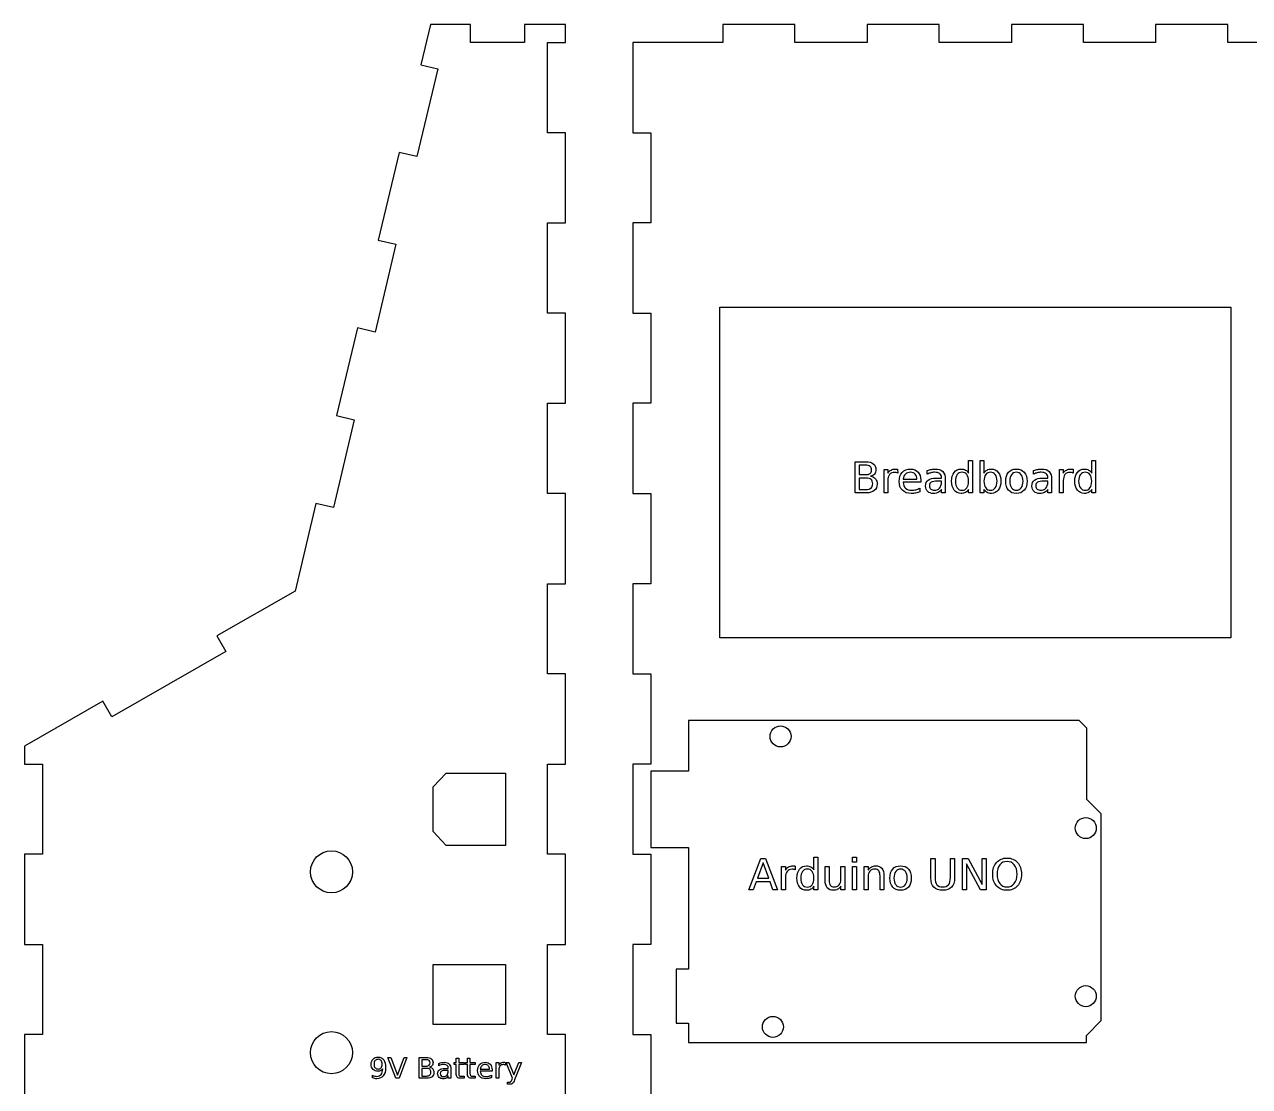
# Model space of a CAD drawing. Extents: x 106 to 417, y -126 to 436.
# Drawn here: x 106 to 309.7, y 259.4 to 436 of the extents above; entities that cross this region are included whole.
import ezdxf

# ---------------------------------------------------------------- set-up
doc = ezdxf.new("R2010")
doc.units = 0
doc.layers.add('Layer_1', color=7, linetype='CONTINUOUS')

msp = doc.modelspace()

# ---------------------------------------------------------------- linework, layer by layer
at = {"layer": 'Layer_1', "color": 7}
for p, q in [((173.473648, 435.991502), (171.874778, 429.290103)), ((180.13629, 435.987368), (173.473648, 435.991502)), ((173.473648, 435.991502), (173.473648, 435.991502)), ((180.13629, 432.987551), (180.13629, 435.987368)), ((195.957029, 435.987368), (189.136256, 435.987368)), ((189.136256, 435.987368), (189.136256, 432.987551)), ((195.957029, 432.987551), (195.957029, 435.987368)), ((222.136308, 435.987368), (222.136308, 432.987551)), ((234.13661, 435.987368), (222.136308, 435.987368)), ((222.136308, 435.987368), (222.136308, 435.987368)), ((234.13661, 432.987551), (234.13661, 435.987368)), ((258.136178, 435.987368), (246.136395, 435.987368)), ((246.136395, 435.987368), (246.136395, 432.987551)), ((258.136178, 432.987551), (258.136178, 435.987368)), ((282.136264, 435.987368), (270.136484, 435.987368)), ((270.136484, 435.987368), (270.136484, 432.987551)), ((282.136264, 432.987551), (282.136264, 435.987368)), ((306.136354, 435.987368), (294.136574, 435.987368)), ((294.136574, 435.987368), (294.136574, 432.987551)), ((306.136354, 432.987551), (306.136354, 435.987368)), ((189.136256, 432.987551), (180.13629, 432.987551)), ((192.956696, 417.987434), (192.956696, 432.987551)), ((192.956696, 432.987551), (195.957029, 432.987551)), ((222.136308, 432.987551), (207.13619, 432.987551)), ((207.13619, 432.987551), (207.13619, 417.987434)), ((246.136395, 432.987551), (234.13661, 432.987551)), ((270.136484, 432.987551), (258.136178, 432.987551)), ((294.136574, 432.987551), (282.136264, 432.987551)), ((321.136456, 432.987551), (306.136354, 432.987551)), ((174.729384, 428.612625), (171.199885, 414.033153)), ((171.874778, 429.290103), (174.729384, 428.612625)), ((195.957029, 417.987434), (192.956696, 417.987434)), ((195.957029, 402.987316), (195.957029, 417.987434)), ((207.13619, 417.987434), (210.136526, 417.987434)), ((210.136526, 417.987434), (210.136526, 402.987316)), ((168.2812, 414.726651), (164.816293, 400.132194)), ((171.199885, 414.033153), (168.2812, 414.726651)), ((192.956696, 387.987198), (192.956696, 402.987316)), ((192.956696, 402.987316), (195.957029, 402.987316)), ((210.136526, 402.987316), (207.13619, 402.987316)), ((207.13619, 402.987316), (207.13619, 387.987198)), ((167.735497, 399.439211), (164.27059, 384.844755)), ((164.816293, 400.132194), (167.735497, 399.439211)), ((195.957029, 387.987198), (192.956696, 387.987198)), ((195.957029, 372.987596), (195.957029, 387.987198)), ((207.13619, 387.987198), (210.136526, 387.987198)), ((210.136526, 387.987198), (210.136526, 372.987596)), ((161.351905, 385.537736), (157.887001, 370.943277)), ((164.27059, 384.844755), (161.351905, 385.537736)), ((192.956696, 357.98748), (192.956696, 372.987596)), ((192.956696, 372.987596), (195.957029, 372.987596)), ((210.136526, 372.987596), (207.13619, 372.987596)), ((207.13619, 372.987596), (207.13619, 357.98748)), ((157.887001, 370.943277), (160.805686, 370.250296)), ((160.805686, 370.250296), (157.340782, 355.65584)), ((195.957029, 357.98748), (192.956696, 357.98748)), ((195.957029, 342.987362), (195.957029, 357.98748)), ((207.13619, 357.98748), (210.136526, 357.98748)), ((210.136526, 357.98748), (210.136526, 342.987362)), ((154.422097, 356.348821), (150.957709, 341.755396)), ((157.340782, 355.65584), (154.422097, 356.348821)), ((192.956696, 327.987244), (192.956696, 342.987362)), ((192.956696, 342.987362), (195.957029, 342.987362)), ((210.136526, 342.987362), (207.13619, 342.987362)), ((207.13619, 342.987362), (207.13619, 327.987244)), ((150.957709, 341.755396), (137.94145, 334.302621)), ((137.94145, 334.302621), (139.431798, 331.699161)), ((139.431798, 331.699161), (120.466031, 320.838843)), ((195.957029, 327.987244), (192.956696, 327.987244)), ((195.957029, 312.987126), (195.957029, 327.987244)), ((207.13619, 327.987244), (210.136526, 327.987244)), ((210.136526, 327.987244), (210.136526, 312.987126)), ((118.975683, 323.442301), (105.957871, 315.987975)), ((120.466031, 320.838843), (118.975683, 323.442301)), ((231.730039, 319.332991), (231.730039, 319.332991)), ((105.957871, 315.987975), (105.95684, 312.987126)), ((105.95684, 312.987126), (108.957172, 312.987126)), ((108.957172, 312.987126), (108.957172, 297.987524)), ((192.956696, 297.987524), (192.956696, 312.987126)), ((192.956696, 312.987126), (195.957029, 312.987126)), ((210.136526, 312.987126), (207.13619, 312.987126)), ((207.13619, 312.987126), (207.13619, 297.987524)), ((173.956822, 309.199243), (176.1324, 311.462155)), ((176.1324, 311.462155), (185.957123, 311.462155)), ((176.1324, 311.462155), (176.1324, 311.462155)), ((185.957123, 311.462155), (185.957123, 299.461854)), ((173.956822, 301.759387), (173.956822, 309.199243)), ((282.511444, 304.086377), (282.511444, 304.086377)), ((176.1324, 299.461854), (173.956822, 301.759387)), ((108.957172, 297.987524), (105.95684, 297.987524)), ((105.95684, 297.987524), (105.95684, 282.987406)), ((157.021938, 298.552865), (157.021938, 298.552865)), ((185.957123, 299.461854), (176.1324, 299.461854)), ((195.957029, 297.987524), (192.956696, 297.987524)), ((195.957029, 282.987406), (195.957029, 297.987524)), ((207.13619, 297.987524), (210.136526, 297.987524)), ((210.136526, 297.987524), (210.136526, 282.987406)), ((105.95684, 282.987406), (108.957172, 282.987406)), ((108.957172, 282.987406), (108.957172, 267.987288)), ((192.956696, 267.987288), (192.956696, 282.987406)), ((192.956696, 282.987406), (195.957029, 282.987406)), ((210.136526, 282.987406), (207.13619, 282.987406)), ((207.13619, 282.987406), (207.13619, 267.987288)), ((173.956822, 279.674432), (185.957123, 279.674432)), ((173.956822, 269.674007), (173.956822, 279.674432)), ((173.956822, 279.674432), (173.956822, 279.674432)), ((185.957123, 279.674432), (185.957123, 269.674007)), ((282.511444, 276.133045), (282.511444, 276.133045)), ((185.957123, 269.674007), (173.956822, 269.674007)), ((230.460349, 271.021728), (230.460349, 271.021728)), ((108.957172, 267.987288), (105.95684, 267.987288)), ((105.95684, 267.987288), (105.95684, 252.98717)), ((157.021938, 268.487518), (157.021938, 268.487518)), ((195.957029, 267.987288), (192.956696, 267.987288)), ((195.957029, 252.98717), (195.957029, 267.987288)), ((207.13619, 267.987288), (210.136526, 267.987288)), ((210.136526, 267.987288), (210.136526, 252.98717))]:
    msp.add_line(p, q, dxfattribs=at)
at = {"layer": 'Layer_1', "color": 5}
for p, q in [((221.636457, 388.987368), (306.636457, 388.987368)), ((221.636457, 333.987368), (221.636457, 388.987368)), ((306.636457, 388.987368), (306.636457, 333.987368)), ((244.13646, 363.258828), (245.923628, 363.258828)), ((244.13646, 358.087818), (244.13646, 363.258828)), ((263.00909, 361.378148), (263.00909, 363.477028)), ((263.00909, 363.477028), (263.646375, 363.477028)), ((263.646375, 363.477028), (263.646375, 358.087818)), ((264.934798, 358.087818), (264.934798, 363.477028)), ((264.934798, 363.477028), (265.575546, 363.477028)), ((265.575546, 363.477028), (265.575546, 361.378148)), ((283.499176, 361.378148), (283.499176, 363.477028)), ((283.499176, 363.477028), (284.136461, 363.477028)), ((284.136461, 363.477028), (284.136461, 358.087818)), ((244.836088, 362.683888), (244.836088, 361.125308)), ((245.871675, 362.683888), (244.836088, 362.683888)), ((244.836088, 361.125308), (245.871675, 361.125308)), ((248.947266, 358.087798), (248.947266, 361.966918)), ((248.947266, 361.966918), (249.588014, 361.966918)), ((249.588014, 361.966918), (249.588014, 361.364268)), ((251.215861, 362.025838), (251.219324, 361.371218)), ((256.14789, 361.201428), (256.14789, 361.790218)), ((263.00909, 361.378148), (263.00909, 361.378148)), ((270.964757, 362.060458), (270.964757, 362.060458)), ((270.964757, 361.520148), (270.964757, 361.520148)), ((273.839464, 361.201428), (273.839464, 361.790218)), ((278.123818, 358.087798), (278.123818, 361.966918)), ((278.123818, 361.966918), (278.764566, 361.966918)), ((278.764566, 361.966918), (278.764566, 361.364268)), ((280.392413, 362.025838), (280.395876, 361.371218)), ((283.499176, 361.378148), (283.499176, 361.378148)), ((244.836088, 360.557298), (244.836088, 358.662758)), ((245.958263, 360.557298), (244.836088, 360.557298)), ((249.588014, 360.131268), (249.588014, 358.087798)), ((255.060349, 359.874988), (252.130226, 359.874988)), ((252.151007, 360.370268), (254.423065, 360.373728)), ((254.911419, 358.887838), (254.911419, 358.285188)), ((255.060349, 360.186698), (255.060349, 359.874988)), ((255.060349, 360.186638), (255.060349, 360.186698)), ((257.609488, 360.536518), (258.503072, 360.536518)), ((258.503072, 360.037768), (257.869251, 360.037768)), ((258.503072, 360.536518), (258.503072, 360.598818)), ((258.503072, 359.895768), (258.503072, 360.037768)), ((258.503072, 358.087818), (258.503072, 358.676608)), ((259.140357, 360.300998), (259.140357, 358.087818)), ((259.140357, 360.300948), (259.140357, 360.300998)), ((260.837474, 360.023918), (260.837474, 360.023918)), ((267.743699, 360.023918), (267.743699, 360.023918)), ((275.301062, 360.536518), (276.194646, 360.536518)), ((276.194646, 360.037768), (275.560825, 360.037768)), ((276.194646, 360.536518), (276.194646, 360.598818)), ((276.194646, 359.895768), (276.194646, 360.037768)), ((276.194646, 358.087818), (276.194646, 358.676608)), ((276.831931, 360.300998), (276.831931, 358.087818)), ((276.831931, 360.300948), (276.831931, 360.300998)), ((278.764566, 360.131268), (278.764566, 358.087798)), ((281.327559, 360.023918), (281.327559, 360.023918)), ((245.992898, 358.087818), (244.13646, 358.087818)), ((244.836088, 358.662758), (245.958263, 358.662758)), ((249.588014, 358.087798), (248.947266, 358.087798)), ((259.140357, 358.087818), (258.503072, 358.087818)), ((263.00909, 358.087818), (263.00909, 358.669688)), ((263.646375, 358.087818), (263.00909, 358.087818)), ((265.575546, 358.087818), (264.934798, 358.087818)), ((265.575546, 358.669688), (265.575546, 358.087818)), ((276.831931, 358.087818), (276.194646, 358.087818)), ((278.764566, 358.087798), (278.123818, 358.087798)), ((283.499176, 358.087818), (283.499176, 358.669688)), ((284.136461, 358.087818), (283.499176, 358.087818)), ((306.636457, 333.987368), (221.636457, 333.987368)), ((216.42035, 320.226568), (216.42135, 311.816748)), ((281.43278, 320.226568), (216.42035, 320.226568)), ((282.70817, 318.951198), (281.43278, 320.226568)), ((282.70817, 307.091968), (282.70817, 318.951198)), ((216.42135, 311.816748), (210.13645, 311.816748)), ((210.13645, 311.816748), (210.13645, 299.107448)), ((285.07081, 304.729838), (282.70817, 307.091968)), ((285.07081, 270.330908), (285.07081, 304.729838)), ((210.13645, 299.107448), (216.42289, 299.107448)), ((216.42289, 299.107448), (216.42589, 278.883358)), ((226.462625, 292.087818), (228.436822, 297.258828)), ((228.831662, 296.569588), (227.882662, 293.996208)), ((228.436822, 297.258828), (229.229964, 297.258828)), ((229.784125, 293.996208), (228.831662, 296.569588)), ((229.229964, 297.258828), (231.200698, 292.087818)), ((231.900325, 292.087798), (231.900325, 295.966918)), ((231.900325, 295.966918), (232.541074, 295.966918)), ((232.541074, 295.966918), (232.541074, 295.364268)), ((234.16892, 296.025838), (234.172384, 295.371218)), ((237.275682, 295.378148), (237.275682, 297.477028)), ((237.275682, 297.477028), (237.912967, 297.477028)), ((237.912967, 297.477028), (237.912967, 292.087818)), ((239.159829, 293.618688), (239.159829, 295.966938)), ((239.159829, 295.966938), (239.797113, 295.966938)), ((239.797113, 295.966938), (239.797113, 293.642928)), ((240.763431, 296.060458), (240.763431, 296.060458)), ((241.77131, 293.767618), (241.77131, 295.966938)), ((241.77131, 295.966938), (242.408595, 295.966938)), ((242.408595, 295.966938), (242.408595, 292.087818)), ((243.72819, 297.477028), (244.365475, 297.477028)), ((243.72819, 296.670028), (243.72819, 297.477028)), ((244.365475, 296.670028), (243.72819, 296.670028)), ((243.72819, 295.966938), (244.365475, 295.966938)), ((243.72819, 292.087818), (243.72819, 295.966938)), ((244.365475, 297.477028), (244.365475, 296.670028)), ((244.365475, 295.966938), (244.365475, 292.087818)), ((245.671216, 292.087818), (245.671216, 295.966938)), ((245.671216, 295.966938), (246.311964, 295.966938)), ((246.311964, 295.966938), (246.311964, 295.364288)), ((251.701175, 296.060458), (251.701175, 296.060458)), ((251.701175, 295.520148), (251.701175, 295.520148)), ((256.740571, 297.258828), (257.443662, 297.258828)), ((256.740571, 294.030838), (256.740571, 297.258828)), ((257.443662, 297.258828), (257.443662, 294.117428)), ((259.996264, 294.117428), (259.996264, 297.258828)), ((259.996264, 297.258828), (260.699355, 297.258828)), ((260.699355, 297.258828), (260.699355, 294.030838)), ((262.015487, 297.258828), (262.957559, 297.258828)), ((262.015487, 292.087818), (262.015487, 297.258828)), ((264.987172, 292.087818), (262.694333, 296.413728)), ((262.694333, 296.413728), (262.694333, 292.087818)), ((262.957559, 297.258828), (265.250399, 292.932908)), ((265.250399, 292.932908), (265.250399, 297.258828)), ((265.250399, 297.258828), (265.929245, 297.258828)), ((265.929245, 297.258828), (265.929245, 292.087818)), ((269.420457, 297.352338), (269.420457, 297.352338)), ((269.420457, 296.784328), (269.420457, 296.784328)), ((227.882662, 293.996208), (229.784125, 293.996208)), ((232.541074, 294.131268), (232.541074, 292.087798)), ((235.104066, 294.023918), (235.104066, 294.023918)), ((237.275682, 295.378148), (237.275682, 295.378148)), ((239.159829, 293.618688), (239.159829, 293.618688)), ((246.311964, 294.280218), (246.311964, 292.087818)), ((248.282697, 292.087818), (248.282697, 294.408368)), ((248.919982, 294.429148), (248.919982, 292.087818)), ((248.919982, 294.429148), (248.919982, 294.429148)), ((227.200351, 292.087818), (226.462625, 292.087818)), ((227.671388, 293.414338), (227.200351, 292.087818)), ((230.002326, 293.414338), (227.671388, 293.414338)), ((230.473362, 292.087818), (230.002326, 293.414338)), ((231.200698, 292.087818), (230.473362, 292.087818)), ((232.541074, 292.087798), (231.900325, 292.087798)), ((237.275682, 292.087818), (237.275682, 292.669688)), ((237.912967, 292.087818), (237.275682, 292.087818)), ((241.77131, 292.087818), (241.77131, 292.683538)), ((242.408595, 292.087818), (241.77131, 292.087818)), ((244.365475, 292.087818), (243.72819, 292.087818)), ((246.311964, 292.087818), (245.671216, 292.087818)), ((248.919982, 292.087818), (248.282697, 292.087818)), ((262.694333, 292.087818), (262.015487, 292.087818)), ((265.929245, 292.087818), (264.987172, 292.087818)), ((216.42589, 278.883358), (214.38983, 278.883358)), ((214.38983, 278.883358), (214.38983, 269.863238)), ((214.38983, 269.863238), (216.42692, 269.863238)), ((216.42692, 269.863238), (216.42745, 266.655678)), ((282.6043, 267.864398), (285.07081, 270.330908)), ((282.6043, 266.655678), (282.6043, 267.864398)), ((216.42745, 266.655678), (282.6043, 266.655678)), ((167.728006, 260.715278), (166.402424, 264.187368)), ((166.402424, 264.187368), (166.893122, 264.187368)), ((166.893122, 264.187368), (167.993122, 261.264108)), ((167.993122, 261.264108), (169.095448, 264.187368)), ((169.58382, 264.187368), (168.260564, 260.715278)), ((169.095448, 264.187368), (169.58382, 264.187368)), ((171.604751, 264.187368), (172.804751, 264.187368)), ((171.604751, 260.715278), (171.604751, 264.187368)), ((172.074518, 263.801318), (172.074518, 262.754808)), ((172.769867, 263.801318), (172.074518, 263.801318)), ((174.87917, 262.805998), (174.87917, 263.201348)), ((177.451266, 262.987368), (177.451266, 263.319928)), ((177.451266, 263.319928), (177.76522, 263.319928)), ((177.76522, 262.987368), (177.451266, 262.987368)), ((177.76522, 263.319928), (177.76522, 264.059458)), ((177.76522, 264.059458), (178.195449, 264.059458)), ((177.76522, 261.573408), (177.76522, 262.987368)), ((178.195449, 264.059458), (178.195449, 263.319928)), ((178.195449, 263.319928), (179.076845, 263.319928)), ((179.076845, 262.987368), (178.195449, 262.987368)), ((178.195449, 262.987368), (178.195449, 261.573408)), ((179.076845, 263.319928), (179.076845, 262.987368)), ((179.321035, 262.987368), (179.321035, 263.319928)), ((179.321035, 263.319928), (179.634988, 263.319928)), ((179.634988, 262.987368), (179.321035, 262.987368)), ((179.634988, 263.319928), (179.634988, 264.059458)), ((179.634988, 264.059458), (180.065217, 264.059458)), ((179.634988, 261.573408), (179.634988, 262.987368)), ((180.065217, 264.059458), (180.065217, 263.319928)), ((180.065217, 263.319928), (180.946612, 263.319928)), ((180.946612, 262.987368), (180.065217, 262.987368)), ((180.065217, 262.987368), (180.065217, 261.573408)), ((180.946612, 263.319928), (180.946612, 262.987368)), ((184.425682, 260.715288), (184.425682, 263.319938)), ((184.425682, 263.319938), (184.855915, 263.319938)), ((184.855915, 263.319938), (184.855915, 262.915288)), ((185.948934, 263.359428), (185.951263, 262.919928)), ((187.15126, 260.757118), (186.097772, 263.319908)), ((186.097772, 263.319908), (186.55126, 263.319908)), ((186.55126, 263.319908), (187.365214, 261.282698)), ((187.365214, 261.282698), (188.179167, 263.319908)), ((188.632656, 263.319908), (187.488473, 260.473408)), ((188.179167, 263.319908), (188.632656, 263.319908)), ((163.855912, 260.787368), (163.855912, 261.215278)), ((164.790796, 262.259458), (164.790796, 262.259458)), ((172.074518, 262.754808), (172.769867, 262.754808)), ((172.074518, 262.373408), (172.074518, 261.101318)), ((172.828007, 262.373408), (172.074518, 262.373408)), ((172.074518, 261.101318), (172.828007, 261.101318)), ((175.860565, 262.359458), (176.460565, 262.359458)), ((176.460565, 262.024528), (176.034984, 262.024578)), ((176.460565, 262.359458), (176.460565, 262.401358)), ((176.460565, 261.929228), (176.460565, 262.024528)), ((176.460565, 260.715278), (176.460565, 261.110618)), ((176.888472, 262.201338), (176.888472, 262.201318)), ((176.888472, 262.201318), (176.888472, 260.715278)), ((178.637313, 261.073408), (179.076848, 261.073408)), ((179.076848, 261.073408), (179.076848, 260.715278)), ((180.507081, 261.073408), (180.946616, 261.073408)), ((180.946616, 261.073408), (180.946616, 260.715278)), ((183.739635, 261.915278), (181.772193, 261.915278)), ((181.786147, 262.247828), (183.311728, 262.250158)), ((183.639635, 261.252508), (183.639635, 260.847858)), ((183.739635, 262.124578), (183.739635, 261.915278)), ((183.739635, 262.124578), (183.739635, 262.124578)), ((184.855915, 262.087378), (184.855915, 260.715288)), ((163.855912, 260.787368), (163.855912, 260.787368)), ((168.260564, 260.715278), (167.728006, 260.715278)), ((172.851262, 260.715278), (171.604751, 260.715278)), ((176.888472, 260.715278), (176.460565, 260.715278)), ((179.076848, 260.715278), (178.637313, 260.715278)), ((180.946616, 260.715278), (180.507081, 260.715278)), ((184.855915, 260.715288), (184.425682, 260.715288)), ((186.332659, 259.724578), (186.332659, 260.082718)), ((186.332659, 260.082718), (186.583822, 260.082718)), ((186.67452, 259.724578), (186.332659, 259.724578)), ((187.07452, 260.561768), (187.15126, 260.757118))]:
    msp.add_line(p, q, dxfattribs=at)
for points in [[(245.923628, 363.258828), (246.457007, 363.258828), (246.86801, 363.147995), (247.156635, 362.926328)], [(247.156635, 362.926328), (247.44526, 362.704668), (247.589573, 362.389491), (247.589573, 361.980798)], [(246.633646, 362.489928), (246.467398, 362.619235), (246.213408, 362.683888), (245.871675, 362.683888)], [(245.871675, 361.125308), (246.213408, 361.125308), (246.467398, 361.188805), (246.633646, 361.315798)], [(246.886482, 361.904598), (246.886482, 362.165518), (246.802203, 362.360628), (246.633646, 362.489928)], [(246.633646, 361.315798), (246.802203, 361.445105), (246.886482, 361.641371), (246.886482, 361.904598)], [(247.367909, 361.225748), (247.220133, 361.038721), (247.003087, 360.922118), (246.71677, 360.875938)], [(246.71677, 360.875938), (247.060811, 360.802051), (247.327501, 360.647348), (247.516839, 360.411828)], [(247.589573, 361.980798), (247.589573, 361.664465), (247.515685, 361.412781), (247.367909, 361.225748)], [(249.588014, 361.364268), (249.721937, 361.599788), (249.896266, 361.774118), (250.111003, 361.887258)], [(249.875485, 361.139148), (249.683838, 360.905935), (249.588014, 360.569975), (249.588014, 360.131268)], [(250.706726, 361.492418), (250.346521, 361.492418), (250.069441, 361.374661), (249.875485, 361.139148)], [(250.111003, 361.887258), (250.32574, 362.002711), (250.586658, 362.060438), (250.893755, 362.060438)], [(250.983806, 361.461218), (250.900682, 361.482018), (250.808322, 361.492418), (250.706726, 361.492418)], [(250.893755, 362.060438), (250.937628, 362.060438), (250.986117, 362.056971), (251.039222, 362.050038)], [(251.219324, 361.371218), (251.147745, 361.412751), (251.069239, 361.442751), (250.983806, 361.461218)], [(251.039222, 362.050038), (251.092329, 362.045371), (251.151208, 362.037305), (251.215861, 362.025838)], [(251.465233, 359.989218), (251.465233, 360.624198), (251.636099, 361.127561), (251.977831, 361.499308)], [(251.977831, 361.499308), (252.321872, 361.873368), (252.784827, 362.060398), (253.366696, 362.060398)], [(252.518138, 361.218828), (252.30571, 361.017941), (252.183333, 360.735088), (252.151007, 360.370268)], [(253.373623, 361.520148), (253.018037, 361.520148), (252.732875, 361.419708), (252.518138, 361.218828)], [(253.366696, 362.060398), (253.888531, 362.060398), (254.300688, 361.891841), (254.603167, 361.554728)], [(254.128667, 361.208438), (253.939329, 361.416245), (253.687648, 361.520148), (253.373623, 361.520148)], [(254.423065, 360.373728), (254.418465, 360.722388), (254.320332, 361.000625), (254.128667, 361.208438)], [(254.603167, 361.554728), (254.907955, 361.219921), (255.060349, 360.763891), (255.060349, 360.186638)], [(256.14789, 361.790218), (256.381099, 361.880271), (256.607382, 361.947235), (256.826737, 361.991108)], [(256.754003, 361.440408), (256.543884, 361.387275), (256.341846, 361.307615), (256.14789, 361.201428)], [(257.401678, 361.520108), (257.180014, 361.520108), (256.964122, 361.493541), (256.754003, 361.440408)], [(256.826737, 361.991108), (257.046092, 362.037308), (257.259674, 362.060408), (257.467485, 362.060408)], [(258.212138, 361.277668), (258.020491, 361.439295), (257.750337, 361.520108), (257.401678, 361.520108)], [(257.467485, 362.060408), (258.028572, 362.060408), (258.447656, 361.914941), (258.724736, 361.624008)], [(258.503072, 360.598818), (258.503072, 360.892058), (258.406094, 361.118341), (258.212138, 361.277668)], [(258.724736, 361.624008), (259.001817, 361.333068), (259.140357, 360.892048), (259.140357, 360.300948)], [(260.179408, 360.023918), (260.179408, 360.633491), (260.32603, 361.125308), (260.619273, 361.499368)], [(260.619273, 361.499368), (260.914826, 361.873428), (261.296966, 362.060458), (261.765693, 362.060458)], [(261.124945, 361.125308), (260.933298, 360.859775), (260.837474, 360.492645), (260.837474, 360.023918)], [(261.92155, 361.527078), (261.584436, 361.527078), (261.318901, 361.393155), (261.124945, 361.125308)], [(261.765693, 362.060458), (262.052009, 362.060458), (262.296763, 362.003888), (262.499955, 361.890748)], [(262.718156, 361.125308), (262.5242, 361.393155), (262.258665, 361.527078), (261.92155, 361.527078)], [(262.499955, 361.890748), (262.705456, 361.779915), (262.875168, 361.609048), (263.00909, 361.378148)], [(263.00909, 360.023918), (263.00909, 360.492645), (262.912112, 360.859775), (262.718156, 361.125308)], [(265.575546, 361.378148), (265.709468, 361.609048), (265.878025, 361.779915), (266.081217, 361.890748)], [(265.863017, 361.125308), (265.67137, 360.859775), (265.575546, 360.492645), (265.575546, 360.023918)], [(266.659623, 361.527078), (266.322508, 361.527078), (266.056973, 361.393155), (265.863017, 361.125308)], [(266.081217, 361.890748), (266.286718, 362.003888), (266.531473, 362.060458), (266.81548, 362.060458)], [(267.452765, 361.125308), (267.261118, 361.393155), (266.996737, 361.527078), (266.659623, 361.527078)], [(266.81548, 362.060458), (267.286517, 362.060458), (267.668657, 361.873428), (267.9619, 361.499368)], [(267.743699, 360.023918), (267.743699, 360.492645), (267.646721, 360.859775), (267.452765, 361.125308)], [(267.9619, 361.499368), (268.257452, 361.125308), (268.405228, 360.633491), (268.405228, 360.023918)], [(269.184516, 360.023918), (269.184516, 360.661198), (269.341528, 361.159941), (269.655552, 361.520148)], [(269.655552, 361.520148), (269.971885, 361.880355), (270.408287, 362.060458), (270.964757, 362.060458)], [(270.154297, 361.118378), (269.955723, 360.852845), (269.856436, 360.488025), (269.856436, 360.023918)], [(270.964757, 361.520148), (270.623024, 361.520148), (270.352871, 361.386225), (270.154297, 361.118378)], [(270.964757, 362.060458), (271.518918, 362.060458), (271.954165, 361.880355), (272.270498, 361.520148)], [(271.771753, 361.114918), (271.573179, 361.385071), (271.30418, 361.520148), (270.964757, 361.520148)], [(272.069614, 360.023918), (272.069614, 360.483405), (271.970327, 360.847071), (271.771753, 361.114918)], [(272.270498, 361.520148), (272.586831, 361.159941), (272.744998, 360.661198), (272.744998, 360.023918)], [(273.839464, 361.790218), (274.072673, 361.880271), (274.298956, 361.947235), (274.518311, 361.991108)], [(274.445577, 361.440408), (274.235458, 361.387275), (274.03342, 361.307615), (273.839464, 361.201428)], [(275.093252, 361.520108), (274.871588, 361.520108), (274.655696, 361.493541), (274.445577, 361.440408)], [(274.518311, 361.991108), (274.737666, 362.037308), (274.951248, 362.060408), (275.159059, 362.060408)], [(275.903712, 361.277668), (275.712065, 361.439295), (275.441911, 361.520108), (275.093252, 361.520108)], [(275.159059, 362.060408), (275.720146, 362.060408), (276.13923, 361.914941), (276.416311, 361.624008)], [(276.194646, 360.598818), (276.194646, 360.892058), (276.097668, 361.118341), (275.903712, 361.277668)], [(276.416311, 361.624008), (276.693391, 361.333068), (276.831931, 360.892048), (276.831931, 360.300948)], [(278.764566, 361.364268), (278.898488, 361.599788), (279.072818, 361.774118), (279.287555, 361.887258)], [(279.052037, 361.139148), (278.86039, 360.905935), (278.764566, 360.569975), (278.764566, 360.131268)], [(279.883278, 361.492418), (279.523073, 361.492418), (279.245993, 361.374661), (279.052037, 361.139148)], [(279.287555, 361.887258), (279.502292, 362.002711), (279.76321, 362.060438), (280.070307, 362.060438)], [(280.160358, 361.461218), (280.077234, 361.482018), (279.984874, 361.492418), (279.883278, 361.492418)], [(280.070307, 362.060438), (280.11418, 362.060438), (280.162669, 362.056971), (280.215774, 362.050038)], [(280.395876, 361.371218), (280.324297, 361.412751), (280.245791, 361.442751), (280.160358, 361.461218)], [(280.215774, 362.050038), (280.268881, 362.045371), (280.32776, 362.037305), (280.392413, 362.025838)], [(280.669494, 360.023918), (280.669494, 360.633491), (280.816116, 361.125308), (281.109359, 361.499368)], [(281.109359, 361.499368), (281.404911, 361.873428), (281.787051, 362.060458), (282.255778, 362.060458)], [(281.61503, 361.125308), (281.423383, 360.859775), (281.327559, 360.492645), (281.327559, 360.023918)], [(282.411636, 361.527078), (282.074521, 361.527078), (281.808986, 361.393155), (281.61503, 361.125308)], [(282.255778, 362.060458), (282.542095, 362.060458), (282.786849, 362.003888), (282.990041, 361.890748)], [(283.208242, 361.125308), (283.014285, 361.393155), (282.74875, 361.527078), (282.411636, 361.527078)], [(282.990041, 361.890748), (283.195542, 361.779915), (283.365254, 361.609048), (283.499176, 361.378148)], [(283.499176, 360.023918), (283.499176, 360.492645), (283.402198, 360.859775), (283.208242, 361.125308)], [(246.792967, 360.325238), (246.612865, 360.479945), (246.33463, 360.557298), (245.958263, 360.557298)], [(245.958263, 358.662758), (246.33463, 358.662758), (246.612865, 358.740108), (246.792967, 358.894808)], [(247.066584, 359.611758), (247.066584, 359.935018), (246.975378, 360.172845), (246.792967, 360.325238)], [(246.792967, 358.894808), (246.975378, 359.051821), (247.066584, 359.290805), (247.066584, 359.611758)], [(247.80431, 359.535558), (247.80431, 359.073758), (247.647298, 358.717018), (247.333274, 358.465338)], [(247.516839, 360.411828), (247.708486, 360.178621), (247.80431, 359.886531), (247.80431, 359.535558)], [(252.005539, 358.527618), (251.645335, 358.887825), (251.465233, 359.375025), (251.465233, 359.989218)], [(252.130226, 359.874988), (252.157933, 359.436275), (252.289546, 359.101468), (252.525065, 358.870568)], [(252.525065, 358.870568), (252.762892, 358.641975), (253.09308, 358.527678), (253.515627, 358.527678)], [(254.225645, 358.617678), (254.456546, 358.677745), (254.685137, 358.767798), (254.911419, 358.887838)], [(255.863883, 359.216918), (255.863883, 359.653318), (256.00935, 359.982351), (256.300284, 360.204018)], [(256.213696, 358.319868), (255.980487, 358.543841), (255.863883, 358.842858), (255.863883, 359.216918)], [(256.300284, 360.204018), (256.593527, 360.425685), (257.029929, 360.536518), (257.609488, 360.536518)], [(256.799029, 359.861128), (256.600454, 359.743368), (256.501167, 359.542485), (256.501167, 359.258478)], [(256.501167, 359.258478), (256.501167, 359.032198), (256.575055, 358.852098), (256.722831, 358.718178)], [(256.722831, 358.718178), (256.872916, 358.586565), (257.076109, 358.520758), (257.332408, 358.520758)], [(257.869251, 360.037768), (257.354344, 360.037768), (256.997603, 359.978888), (256.799029, 359.861128)], [(257.332408, 358.520758), (257.685685, 358.520758), (257.968538, 358.645441), (258.180966, 358.894808)], [(258.503072, 358.676608), (258.357605, 358.441095), (258.176348, 358.266768), (257.959302, 358.153628)], [(258.180966, 358.894808), (258.395703, 359.146495), (258.503072, 359.480148), (258.503072, 359.895768)], [(260.619273, 358.548458), (260.32603, 358.922518), (260.179408, 359.414338), (260.179408, 360.023918)], [(260.837474, 360.023918), (260.837474, 359.555191), (260.933298, 359.186905), (261.124945, 358.919058)], [(261.124945, 358.919058), (261.318901, 358.653525), (261.584436, 358.520758), (261.92155, 358.520758)], [(261.92155, 358.520758), (262.258665, 358.520758), (262.5242, 358.653525), (262.718156, 358.919058)], [(262.718156, 358.919058), (262.912112, 359.186905), (263.00909, 359.555191), (263.00909, 360.023918)], [(265.575546, 360.023918), (265.575546, 359.555191), (265.67137, 359.186905), (265.863017, 358.919058)], [(265.863017, 358.919058), (266.056973, 358.653525), (266.322508, 358.520758), (266.659623, 358.520758)], [(266.659623, 358.520758), (266.996737, 358.520758), (267.261118, 358.653525), (267.452765, 358.919058)], [(267.452765, 358.919058), (267.646721, 359.186905), (267.743699, 359.555191), (267.743699, 360.023918)], [(268.405228, 360.023918), (268.405228, 359.414338), (268.257452, 358.922518), (267.9619, 358.548458)], [(269.655552, 358.527678), (269.341528, 358.890191), (269.184516, 359.388938), (269.184516, 360.023918)], [(269.856436, 360.023918), (269.856436, 359.559805), (269.954568, 359.193828), (270.150833, 358.925988)], [(270.150833, 358.925988), (270.349408, 358.660448), (270.620716, 358.527678), (270.964757, 358.527678)], [(270.964757, 358.527678), (271.30418, 358.527678), (271.573179, 358.661601), (271.771753, 358.929448)], [(271.771753, 358.929448), (271.970327, 359.197295), (272.069614, 359.562118), (272.069614, 360.023918)], [(272.744998, 360.023918), (272.744998, 359.388938), (272.586831, 358.890191), (272.270498, 358.527678)], [(273.555457, 359.216918), (273.555457, 359.653318), (273.700924, 359.982351), (273.991858, 360.204018)], [(273.905271, 358.319868), (273.672062, 358.543841), (273.555457, 358.842858), (273.555457, 359.216918)], [(273.991858, 360.204018), (274.285101, 360.425685), (274.721503, 360.536518), (275.301062, 360.536518)], [(274.490603, 359.861128), (274.292028, 359.743368), (274.192741, 359.542485), (274.192741, 359.258478)], [(274.192741, 359.258478), (274.192741, 359.032198), (274.266629, 358.852098), (274.414406, 358.718178)], [(274.414406, 358.718178), (274.564491, 358.586565), (274.767683, 358.520758), (275.023982, 358.520758)], [(275.560825, 360.037768), (275.045918, 360.037768), (274.689177, 359.978888), (274.490603, 359.861128)], [(275.023982, 358.520758), (275.377259, 358.520758), (275.660112, 358.645441), (275.87254, 358.894808)], [(276.194646, 358.676608), (276.049179, 358.441095), (275.867923, 358.266768), (275.650876, 358.153628)], [(275.87254, 358.894808), (276.087277, 359.146495), (276.194646, 359.480148), (276.194646, 359.895768)], [(281.109359, 358.548458), (280.816116, 358.922518), (280.669494, 359.414338), (280.669494, 360.023918)], [(281.327559, 360.023918), (281.327559, 359.555191), (281.423383, 359.186905), (281.61503, 358.919058)], [(281.61503, 358.919058), (281.808986, 358.653525), (282.074521, 358.520758), (282.411636, 358.520758)], [(282.411636, 358.520758), (282.74875, 358.520758), (283.014285, 358.653525), (283.208242, 358.919058)], [(283.208242, 358.919058), (283.402198, 359.186905), (283.499176, 359.555191), (283.499176, 360.023918)], [(247.333274, 358.465338), (247.019249, 358.213658), (246.572457, 358.087818), (245.992898, 358.087818)], [(253.477528, 357.987318), (252.858715, 357.987318), (252.368052, 358.167418), (252.005539, 358.527618)], [(254.208328, 358.063518), (253.968191, 358.012718), (253.724591, 357.987318), (253.477528, 357.987318)], [(253.515627, 358.527678), (253.760381, 358.527678), (253.997054, 358.557678), (254.225645, 358.617678)], [(254.911419, 358.285188), (254.682828, 358.188208), (254.448464, 358.114318), (254.208328, 358.063518)], [(257.162696, 357.987378), (256.765548, 357.987378), (256.449215, 358.098208), (256.213696, 358.319868)], [(257.959302, 358.153628), (257.742256, 358.042795), (257.476721, 357.987378), (257.162696, 357.987378)], [(261.765693, 357.987378), (261.296966, 357.987378), (260.914826, 358.174405), (260.619273, 358.548458)], [(262.499955, 358.153628), (262.296763, 358.042795), (262.052009, 357.987378), (261.765693, 357.987378)], [(263.00909, 358.669688), (262.875168, 358.438788), (262.705456, 358.266768), (262.499955, 358.153628)], [(266.081217, 358.153628), (265.878025, 358.266768), (265.709468, 358.438788), (265.575546, 358.669688)], [(266.81548, 357.987378), (266.531473, 357.987378), (266.286718, 358.042795), (266.081217, 358.153628)], [(267.9619, 358.548458), (267.668657, 358.174405), (267.286517, 357.987378), (266.81548, 357.987378)], [(270.964757, 357.987378), (270.408287, 357.987378), (269.971885, 358.167478), (269.655552, 358.527678)], [(272.270498, 358.527678), (271.954165, 358.167478), (271.518918, 357.987378), (270.964757, 357.987378)], [(274.85427, 357.987378), (274.457122, 357.987378), (274.140789, 358.098208), (273.905271, 358.319868)], [(275.650876, 358.153628), (275.43383, 358.042795), (275.168295, 357.987378), (274.85427, 357.987378)], [(282.255778, 357.987378), (281.787051, 357.987378), (281.404911, 358.174405), (281.109359, 358.548458)], [(282.990041, 358.153628), (282.786849, 358.042795), (282.542095, 357.987378), (282.255778, 357.987378)], [(283.499176, 358.669688), (283.365254, 358.438788), (283.195542, 358.266768), (282.990041, 358.153628)], [(232.541074, 295.364268), (232.674996, 295.599788), (232.849326, 295.774118), (233.064063, 295.887258)], [(233.064063, 295.887258), (233.2788, 296.002711), (233.539717, 296.060438), (233.846814, 296.060438)], [(233.846814, 296.060438), (233.890687, 296.060438), (233.939176, 296.056971), (233.992281, 296.050038)], [(233.992281, 296.050038), (234.045388, 296.045371), (234.104267, 296.037305), (234.16892, 296.025838)], [(234.446, 294.023918), (234.446, 294.633491), (234.592622, 295.125308), (234.885865, 295.499368)], [(234.885865, 295.499368), (235.181418, 295.873428), (235.563558, 296.060458), (236.032285, 296.060458)], [(236.188142, 295.527078), (235.851028, 295.527078), (235.585493, 295.393155), (235.391537, 295.125308)], [(236.032285, 296.060458), (236.318601, 296.060458), (236.563355, 296.003888), (236.766547, 295.890748)], [(236.984748, 295.125308), (236.790792, 295.393155), (236.525257, 295.527078), (236.188142, 295.527078)], [(236.766547, 295.890748), (236.972048, 295.779915), (237.14176, 295.609048), (237.275682, 295.378148)], [(246.311964, 295.364288), (246.464358, 295.597501), (246.643306, 295.771831), (246.848807, 295.887278)], [(247.423748, 295.506298), (247.079707, 295.506298), (246.808399, 295.396618), (246.609825, 295.177258)], [(246.848807, 295.887278), (247.056617, 296.002731), (247.295599, 296.060458), (247.565752, 296.060458)], [(248.06796, 295.232678), (247.924802, 295.415091), (247.710065, 295.506298), (247.423748, 295.506298)], [(247.565752, 296.060458), (248.011389, 296.060458), (248.348504, 295.921918), (248.577095, 295.644838)], [(248.577095, 295.644838), (248.805686, 295.370065), (248.919982, 294.964835), (248.919982, 294.429148)], [(249.920934, 294.023918), (249.920934, 294.661198), (250.077946, 295.159941), (250.39197, 295.520148)], [(250.39197, 295.520148), (250.708303, 295.880355), (251.144705, 296.060458), (251.701175, 296.060458)], [(251.701175, 295.520148), (251.359442, 295.520148), (251.089289, 295.386225), (250.890715, 295.118378)], [(251.701175, 296.060458), (252.255335, 296.060458), (252.690582, 295.880355), (253.006915, 295.520148)], [(252.508171, 295.114918), (252.309597, 295.385071), (252.040598, 295.520148), (251.701175, 295.520148)], [(253.006915, 295.520148), (253.323248, 295.159941), (253.481415, 294.661198), (253.481415, 294.023918)], [(267.023713, 294.668128), (267.023713, 295.485515), (267.240759, 296.136651), (267.674851, 296.621538)], [(267.674851, 296.621538), (268.111252, 297.108738), (268.693121, 297.352338), (269.420457, 297.352338)], [(268.208231, 296.216308), (267.91037, 295.837635), (267.761439, 295.321575), (267.761439, 294.668128)], [(269.420457, 296.784328), (268.912476, 296.784328), (268.508401, 296.594988), (268.208231, 296.216308)], [(269.420457, 297.352338), (270.145484, 297.352338), (270.725043, 297.108738), (271.159136, 296.621538)], [(270.625756, 296.216308), (270.330204, 296.594988), (269.928438, 296.784328), (269.420457, 296.784328)], [(271.072548, 294.668128), (271.072548, 295.321575), (270.923617, 295.837635), (270.625756, 296.216308)], [(271.159136, 296.621538), (271.593228, 296.136651), (271.810274, 295.485515), (271.810274, 294.668128)], [(232.828544, 295.139148), (232.636897, 294.905935), (232.541074, 294.569975), (232.541074, 294.131268)], [(233.659785, 295.492418), (233.299581, 295.492418), (233.022501, 295.374661), (232.828544, 295.139148)], [(233.936865, 295.461218), (233.853741, 295.482018), (233.761381, 295.492418), (233.659785, 295.492418)], [(234.172384, 295.371218), (234.100805, 295.412751), (234.022298, 295.442751), (233.936865, 295.461218)], [(234.885865, 292.548458), (234.592622, 292.922518), (234.446, 293.414338), (234.446, 294.023918)], [(235.391537, 295.125308), (235.19989, 294.859775), (235.104066, 294.492645), (235.104066, 294.023918)], [(235.104066, 294.023918), (235.104066, 293.555191), (235.19989, 293.186905), (235.391537, 292.919058)], [(237.275682, 294.023918), (237.275682, 294.492645), (237.178704, 294.859775), (236.984748, 295.125308)], [(236.984748, 292.919058), (237.178704, 293.186905), (237.275682, 293.555191), (237.275682, 294.023918)], [(239.506179, 292.402998), (239.275279, 292.680078), (239.159829, 293.085308), (239.159829, 293.618688)], [(239.797113, 293.642928), (239.797113, 293.275795), (239.868692, 292.999868), (240.011851, 292.815148)], [(241.469986, 292.870568), (241.670869, 293.089921), (241.77131, 293.388938), (241.77131, 293.767618)], [(246.609825, 295.177258), (246.411251, 294.957905), (246.311964, 294.658891), (246.311964, 294.280218)], [(248.282697, 294.408368), (248.282697, 294.775495), (248.211118, 295.050265), (248.06796, 295.232678)], [(250.39197, 292.527678), (250.077946, 292.890191), (249.920934, 293.388938), (249.920934, 294.023918)], [(250.890715, 295.118378), (250.69214, 294.852845), (250.592853, 294.488025), (250.592853, 294.023918)], [(250.592853, 294.023918), (250.592853, 293.559805), (250.690986, 293.193828), (250.887251, 292.925988)], [(252.806032, 294.023918), (252.806032, 294.483405), (252.706745, 294.847071), (252.508171, 295.114918)], [(252.508171, 292.929448), (252.706745, 293.197295), (252.806032, 293.562118), (252.806032, 294.023918)], [(253.481415, 294.023918), (253.481415, 293.388938), (253.323248, 292.890191), (253.006915, 292.527678)], [(257.239315, 292.503438), (256.906819, 292.847478), (256.740571, 293.356611), (256.740571, 294.030838)], [(257.443662, 294.117428), (257.443662, 293.563268), (257.544104, 293.163811), (257.744987, 292.919058)], [(259.694939, 292.919058), (259.895822, 293.163811), (259.996264, 293.563268), (259.996264, 294.117428)], [(260.699355, 294.030838), (260.699355, 293.356611), (260.531952, 292.847478), (260.197147, 292.503438)], [(267.674851, 292.714708), (267.240759, 293.199601), (267.023713, 293.850741), (267.023713, 294.668128)], [(267.761439, 294.668128), (267.761439, 294.016988), (267.91037, 293.502081), (268.208231, 293.123408)], [(270.625756, 293.123408), (270.923617, 293.502081), (271.072548, 294.016988), (271.072548, 294.668128)], [(271.810274, 294.668128), (271.810274, 293.853048), (271.593228, 293.201908), (271.159136, 292.714708)], [(236.032285, 291.987378), (235.563558, 291.987378), (235.181418, 292.174405), (234.885865, 292.548458)], [(235.391537, 292.919058), (235.585493, 292.653525), (235.851028, 292.520758), (236.188142, 292.520758)], [(236.766547, 292.153628), (236.563355, 292.042795), (236.318601, 291.987378), (236.032285, 291.987378)], [(236.188142, 292.520758), (236.525257, 292.520758), (236.790792, 292.653525), (236.984748, 292.919058)], [(237.275682, 292.669688), (237.14176, 292.438788), (236.972048, 292.266768), (236.766547, 292.153628)], [(240.520986, 291.987378), (240.075348, 291.987378), (239.737079, 292.125918), (239.506179, 292.402998)], [(240.011851, 292.815148), (240.155009, 292.632741), (240.369746, 292.541538), (240.656062, 292.541538)], [(241.231004, 292.157088), (241.027812, 292.043948), (240.791139, 291.987378), (240.520986, 291.987378)], [(240.656062, 292.541538), (241.000103, 292.541538), (241.271411, 292.651215), (241.469986, 292.870568)], [(241.77131, 292.683538), (241.616607, 292.448018), (241.436505, 292.272535), (241.231004, 292.157088)], [(251.701175, 291.987378), (251.144705, 291.987378), (250.708303, 292.167478), (250.39197, 292.527678)], [(250.887251, 292.925988), (251.085826, 292.660448), (251.357134, 292.527678), (251.701175, 292.527678)], [(251.701175, 292.527678), (252.040598, 292.527678), (252.309597, 292.661601), (252.508171, 292.929448)], [(253.006915, 292.527678), (252.690582, 292.167478), (252.255335, 291.987378), (251.701175, 291.987378)], [(258.721695, 291.987378), (258.068247, 291.987378), (257.57412, 292.159398), (257.239315, 292.503438)], [(257.744987, 292.919058), (257.94587, 292.676611), (258.271439, 292.555388), (258.721695, 292.555388)], [(258.721695, 292.555388), (259.169641, 292.555388), (259.494056, 292.676611), (259.694939, 292.919058)], [(260.197147, 292.503438), (259.864651, 292.159398), (259.372834, 291.987378), (258.721695, 291.987378)], [(269.420457, 291.987378), (268.693121, 291.987378), (268.111252, 292.229821), (267.674851, 292.714708)], [(268.208231, 293.123408), (268.508401, 292.744728), (268.912476, 292.555388), (269.420457, 292.555388)], [(269.420457, 292.555388), (269.928438, 292.555388), (270.330204, 292.744728), (270.625756, 293.123408)], [(271.159136, 292.714708), (270.725043, 292.229821), (270.145484, 291.987378), (269.420457, 291.987378)], [(163.632657, 263.068748), (163.632657, 263.425341), (163.738083, 263.711388), (163.948936, 263.926888)], [(163.934982, 262.205958), (163.733432, 262.416811), (163.632657, 262.704408), (163.632657, 263.068748)], [(163.948936, 263.926888), (164.159789, 264.142395), (164.440409, 264.250148), (164.790796, 264.250148)], [(164.288471, 263.659458), (164.16599, 263.515271), (164.10475, 263.318371), (164.10475, 263.068758)], [(164.10475, 263.068758), (164.10475, 262.817598), (164.16599, 262.619925), (164.288471, 262.475738)], [(164.790796, 263.878068), (164.579943, 263.878068), (164.412502, 263.805198), (164.288471, 263.659458)], [(164.790796, 264.250148), (165.192347, 264.250148), (165.498548, 264.095885), (165.709401, 263.787358)], [(165.290796, 263.659458), (165.168315, 263.805198), (165.001649, 263.878068), (164.790796, 263.878068)], [(165.476843, 263.068758), (165.476843, 263.318371), (165.414827, 263.515271), (165.290796, 263.659458)], [(165.290796, 262.475738), (165.414827, 262.619925), (165.476843, 262.817598), (165.476843, 263.068758)], [(165.709401, 263.787358), (165.921804, 263.480378), (166.028006, 263.033865), (166.028006, 262.447818)], [(173.281495, 263.671088), (173.169867, 263.757908), (172.999324, 263.801318), (172.769867, 263.801318)], [(172.804751, 264.187368), (173.16289, 264.187368), (173.438859, 264.112948), (173.632658, 263.964108)], [(173.451263, 263.278068), (173.451263, 263.453261), (173.394674, 263.584268), (173.281495, 263.671088)], [(173.281495, 262.882718), (173.394674, 262.969538), (173.451263, 263.101321), (173.451263, 263.278068)], [(173.632658, 263.964108), (173.826457, 263.815275), (173.923356, 263.603648), (173.923356, 263.329228)], [(173.923356, 263.329228), (173.923356, 263.116821), (173.873743, 262.947828), (173.774518, 262.822248)], [(174.87917, 263.201348), (175.035759, 263.261815), (175.187697, 263.306778), (175.334984, 263.336238)], [(175.286147, 262.966468), (175.145062, 262.930801), (175.009403, 262.877311), (174.87917, 262.805998)], [(175.72103, 263.019968), (175.572193, 263.019968), (175.427232, 263.002135), (175.286147, 262.966468)], [(175.334984, 263.336238), (175.482271, 263.367238), (175.625681, 263.382738), (175.765216, 263.382738)], [(176.265216, 262.857178), (176.136534, 262.965705), (175.955139, 263.019968), (175.72103, 263.019968)], [(175.765216, 263.382738), (176.141961, 263.382738), (176.423356, 263.285061), (176.609402, 263.089708)], [(176.609402, 263.089708), (176.795449, 262.894361), (176.888472, 262.598238), (176.888472, 262.201338)], [(181.325681, 261.992018), (181.325681, 262.418371), (181.44041, 262.756355), (181.669868, 263.005968)], [(181.669868, 263.005968), (181.900875, 263.257135), (182.211728, 263.382718), (182.602426, 263.382718)], [(182.607077, 263.019928), (182.368317, 263.019928), (182.176844, 262.952485), (182.032658, 262.817598)], [(182.602426, 263.382718), (182.952813, 263.382718), (183.229557, 263.269538), (183.432658, 263.043178)], [(183.114054, 262.810618), (182.986922, 262.950158), (182.81793, 263.019928), (182.607077, 263.019928)], [(183.432658, 263.043178), (183.637309, 262.818371), (183.739635, 262.512171), (183.739635, 262.124578)], [(184.855915, 262.915288), (184.945837, 263.073421), (185.062891, 263.190475), (185.207077, 263.266448)], [(185.607077, 263.001328), (185.365217, 263.001328), (185.179171, 262.922258), (185.048938, 262.764118)], [(185.207077, 263.266448), (185.351263, 263.343968), (185.526457, 263.382728), (185.732659, 263.382728)], [(185.793124, 262.980428), (185.737311, 262.994361), (185.675295, 263.001328), (185.607077, 263.001328)], [(185.732659, 263.382728), (185.762119, 263.382728), (185.794676, 263.380395), (185.830329, 263.375728)], [(185.951263, 262.919928), (185.903203, 262.947861), (185.85049, 262.968028), (185.793124, 262.980428)], [(185.830329, 263.375728), (185.865989, 263.372395), (185.905524, 263.366961), (185.948934, 263.359428)], [(163.855912, 261.215278), (163.973742, 261.159478), (164.093122, 261.116841), (164.214052, 261.087368)], [(164.760564, 261.892008), (164.413277, 261.892008), (164.138083, 261.996658), (163.934982, 262.205958)], [(164.214052, 261.087368), (164.334982, 261.057901), (164.453587, 261.043168), (164.569866, 261.043168)], [(164.288471, 262.475738), (164.412502, 262.331551), (164.579943, 262.259458), (164.790796, 262.259458)], [(164.569866, 261.043168), (164.879943, 261.043168), (165.116377, 261.147045), (165.279168, 261.354798)], [(165.637308, 261.136198), (165.378393, 260.810611), (165.029556, 260.647818), (164.590796, 260.647818)], [(165.218703, 261.998988), (165.080719, 261.927668), (164.928006, 261.892008), (164.760564, 261.892008)], [(164.790796, 262.259458), (165.001649, 262.259458), (165.168315, 262.331551), (165.290796, 262.475738)], [(165.560564, 262.305958), (165.470641, 262.172625), (165.356688, 262.070301), (165.218703, 261.998988)], [(165.279168, 261.354798), (165.443509, 261.564098), (165.537308, 261.881151), (165.560564, 262.305958)], [(166.028006, 262.447818), (166.028006, 261.900531), (165.897773, 261.463325), (165.637308, 261.136198)], [(172.769867, 262.754808), (172.999324, 262.754808), (173.169867, 262.797445), (173.281495, 262.882718)], [(173.388472, 262.217598), (173.267541, 262.321471), (173.08072, 262.373408), (172.828007, 262.373408)], [(172.828007, 261.101318), (173.08072, 261.101318), (173.267541, 261.153258), (173.388472, 261.257138)], [(173.751263, 260.968758), (173.54041, 260.799771), (173.240409, 260.715278), (172.851262, 260.715278)], [(173.774518, 262.822248), (173.675293, 262.696668), (173.529557, 262.618375), (173.337309, 262.587368)], [(173.337309, 262.587368), (173.568317, 262.537768), (173.747387, 262.433891), (173.874518, 262.275738)], [(173.572193, 261.738528), (173.572193, 261.955581), (173.510953, 262.115271), (173.388472, 262.217598)], [(173.388472, 261.257138), (173.510953, 261.362565), (173.572193, 261.523028), (173.572193, 261.738528)], [(174.067542, 261.687368), (174.067542, 261.377288), (173.962116, 261.137751), (173.751263, 260.968758)], [(173.874518, 262.275738), (174.003201, 262.119151), (174.067542, 261.923028), (174.067542, 261.687368)], [(174.688472, 261.473408), (174.688472, 261.766435), (174.786146, 261.987368), (174.981495, 262.136208)], [(174.923356, 260.871088), (174.766767, 261.021475), (174.688472, 261.222248), (174.688472, 261.473408)], [(175.560565, 260.647828), (175.293898, 260.647828), (175.081495, 260.722248), (174.923356, 260.871088)], [(174.981495, 262.136208), (175.178394, 262.285041), (175.471418, 262.359458), (175.860565, 262.359458)], [(175.316379, 261.905968), (175.183046, 261.826901), (175.116379, 261.692018), (175.116379, 261.501318)], [(175.116379, 261.501318), (175.116379, 261.349378), (175.165991, 261.228448), (175.265216, 261.138528)], [(175.265216, 261.138528), (175.365991, 261.050155), (175.502426, 261.005968), (175.674519, 261.005968)], [(176.034984, 262.024578), (175.689247, 262.024578), (175.449712, 261.985041), (175.316379, 261.905968)], [(175.674519, 261.005968), (175.911728, 261.005968), (176.101651, 261.089691), (176.244286, 261.257138)], [(176.460565, 261.110618), (176.362891, 260.952478), (176.241186, 260.835425), (176.095449, 260.759458)], [(176.244286, 261.257138), (176.388472, 261.426125), (176.460565, 261.650155), (176.460565, 261.929228)], [(176.460565, 262.401358), (176.460565, 262.598258), (176.395449, 262.750198), (176.265216, 262.857178)], [(177.953592, 260.898998), (177.828011, 261.023025), (177.76522, 261.247828), (177.76522, 261.573408)], [(178.637313, 260.715278), (178.30708, 260.715278), (178.079173, 260.776518), (177.953592, 260.898998)], [(178.195449, 261.573408), (178.195449, 261.361008), (178.224132, 261.224575), (178.281499, 261.164108)], [(178.281499, 261.164108), (178.340412, 261.103641), (178.459017, 261.073408), (178.637313, 261.073408)], [(179.82336, 260.898998), (179.697779, 261.023025), (179.634988, 261.247828), (179.634988, 261.573408)], [(180.507081, 260.715278), (180.176848, 260.715278), (179.948941, 260.776518), (179.82336, 260.898998)], [(180.065217, 261.573408), (180.065217, 261.361008), (180.0939, 261.224575), (180.151267, 261.164108)], [(180.151267, 261.164108), (180.21018, 261.103641), (180.328785, 261.073408), (180.507081, 261.073408)], [(181.688472, 261.010618), (181.446611, 261.252478), (181.325681, 261.579611), (181.325681, 261.992018)], [(182.676844, 260.647828), (182.26134, 260.647828), (181.931883, 260.768758), (181.688472, 261.010618)], [(181.772193, 261.915278), (181.7908, 261.620698), (181.879172, 261.395891), (182.037309, 261.240858)], [(182.032658, 262.817598), (181.890023, 262.682718), (181.807852, 262.492795), (181.786147, 262.247828)], [(182.037309, 261.240858), (182.196999, 261.087365), (182.418705, 261.010618), (182.702426, 261.010618)], [(182.702426, 261.010618), (182.866767, 261.010618), (183.025681, 261.030785), (183.17917, 261.071118)], [(183.311728, 262.250158), (183.308595, 262.484265), (183.242703, 262.671085), (183.114054, 262.810618)], [(183.17917, 261.071118), (183.334209, 261.111451), (183.487697, 261.171915), (183.639635, 261.252508)], [(185.048938, 262.764118), (184.920256, 262.607531), (184.855915, 262.381951), (184.855915, 262.087378)], [(164.232657, 260.682718), (164.111726, 260.705985), (163.986145, 260.740868), (163.855912, 260.787368)], [(164.590796, 260.647818), (164.472967, 260.647818), (164.353587, 260.659451), (164.232657, 260.682718)], [(176.095449, 260.759458), (175.949712, 260.685038), (175.771418, 260.647828), (175.560565, 260.647828)], [(183.167542, 260.699028), (183.006302, 260.664895), (182.842736, 260.647828), (182.676844, 260.647828)], [(183.639635, 260.847858), (183.486147, 260.782725), (183.328783, 260.733115), (183.167542, 260.699028)], [(186.583822, 260.082718), (186.701651, 260.082718), (186.793124, 260.110618), (186.858241, 260.166418)], [(187.134985, 259.866438), (187.020256, 259.771865), (186.866768, 259.724578), (186.67452, 259.724578)], [(186.858241, 260.166418), (186.923354, 260.222218), (186.995447, 260.354001), (187.07452, 260.561768)], [(187.488473, 260.473408), (187.367543, 260.163335), (187.249714, 259.961011), (187.134985, 259.866438)]]:
    msp.add_open_spline(points, degree=3, dxfattribs=at)
at = {"layer": 'Layer_1', "color": 7}
for points in [[(229.979757, 317.583227), (229.97982, 318.047364), (230.16426, 318.492465), (230.492503, 318.820611)], [(230.492503, 318.820611), (230.820746, 319.148757), (231.265902, 319.333066), (231.730039, 319.332991)], [(231.730039, 319.332991), (232.696353, 319.33286), (233.479672, 318.549541), (233.479803, 317.583227)], [(230.492321, 316.34551), (230.164063, 316.673767), (229.979683, 317.119001), (229.979757, 317.583227)], [(231.730039, 315.832948), (231.265813, 315.832873), (230.820579, 316.017253), (230.492321, 316.34551)], [(232.967422, 316.345693), (232.639276, 316.017451), (232.194175, 315.83301), (231.730039, 315.832948)], [(233.479803, 317.583227), (233.479877, 317.119091), (233.295568, 316.673936), (232.967422, 316.345693)], [(281.274057, 303.573633), (281.602204, 303.901875), (282.047306, 304.086315), (282.511444, 304.086377)], [(282.511444, 304.086377), (282.975668, 304.086449), (283.420899, 303.902068), (283.749155, 303.573811)], [(280.761675, 302.336097), (280.7616, 302.800234), (280.94591, 303.24539), (281.274057, 303.573633)], [(282.511444, 300.586333), (281.545128, 300.586461), (280.761805, 301.369781), (280.761675, 302.336097)], [(284.261715, 302.336097), (284.261653, 301.871962), (284.077213, 301.426862), (283.748972, 301.098717)], [(283.749155, 303.573811), (284.07741, 303.245554), (284.261789, 302.800321), (284.261715, 302.336097)], [(283.748972, 301.098717), (283.420732, 300.770571), (282.975579, 300.586261), (282.511444, 300.586333)], [(153.521892, 295.052819), (153.521866, 296.985852), (155.088906, 298.552891), (157.021938, 298.552865)], [(157.021938, 298.552865), (158.954971, 298.552891), (160.52201, 296.985852), (160.521984, 295.052819)], [(157.021938, 291.552776), (155.088906, 291.552749), (153.521868, 293.119786), (153.521892, 295.052819)], [(160.521984, 295.052819), (160.522008, 293.119786), (158.954971, 291.552749), (157.021938, 291.552776)], [(280.761675, 274.383281), (280.761805, 275.349597), (281.545128, 276.132917), (282.511444, 276.133045)], [(282.511444, 276.133045), (283.477749, 276.132902), (284.261056, 275.349586), (284.261186, 274.383281)], [(281.274057, 273.145745), (280.94591, 273.473987), (280.7616, 273.919144), (280.761675, 274.383281)], [(282.511444, 272.633001), (282.047306, 272.633063), (281.602204, 272.817502), (281.274057, 273.145745)], [(283.748813, 273.145754), (283.420672, 272.817513), (282.975576, 272.63307), (282.511444, 272.633001)], [(284.261186, 274.383281), (284.26126, 273.919148), (284.076954, 273.473996), (283.748813, 273.145754)], [(228.710585, 269.271449), (228.710511, 269.735585), (228.89482, 270.180741), (229.222966, 270.508983)], [(230.460349, 267.521685), (229.494035, 267.521816), (228.710716, 268.305135), (228.710585, 269.271449)], [(229.222966, 270.508983), (229.551111, 270.837225), (229.996212, 271.021666), (230.460349, 271.021728)], [(230.460349, 271.021728), (230.924574, 271.021803), (231.369808, 270.837423), (231.698065, 270.509165)], [(232.210628, 269.271449), (232.210566, 268.807313), (232.026125, 268.362212), (231.697883, 268.034066)], [(231.698065, 270.509165), (232.026322, 270.180908), (232.210702, 269.735675), (232.210628, 269.271449)], [(153.521892, 264.987472), (153.521866, 266.920504), (155.088906, 268.487544), (157.021938, 268.487518)], [(157.021938, 268.487518), (158.954971, 268.487544), (160.52201, 266.920504), (160.521984, 264.987472)], [(231.697883, 268.034066), (231.36964, 267.70592), (230.924485, 267.521611), (230.460349, 267.521685)], [(157.021938, 261.487428), (155.088906, 261.487402), (153.521868, 263.054439), (153.521892, 264.987472)], [(160.521984, 264.987472), (160.522008, 263.054439), (158.954971, 261.487402), (157.021938, 261.487428)]]:
    msp.add_open_spline(points, degree=3, dxfattribs=at)

doc.saveas('drawing.dxf')
